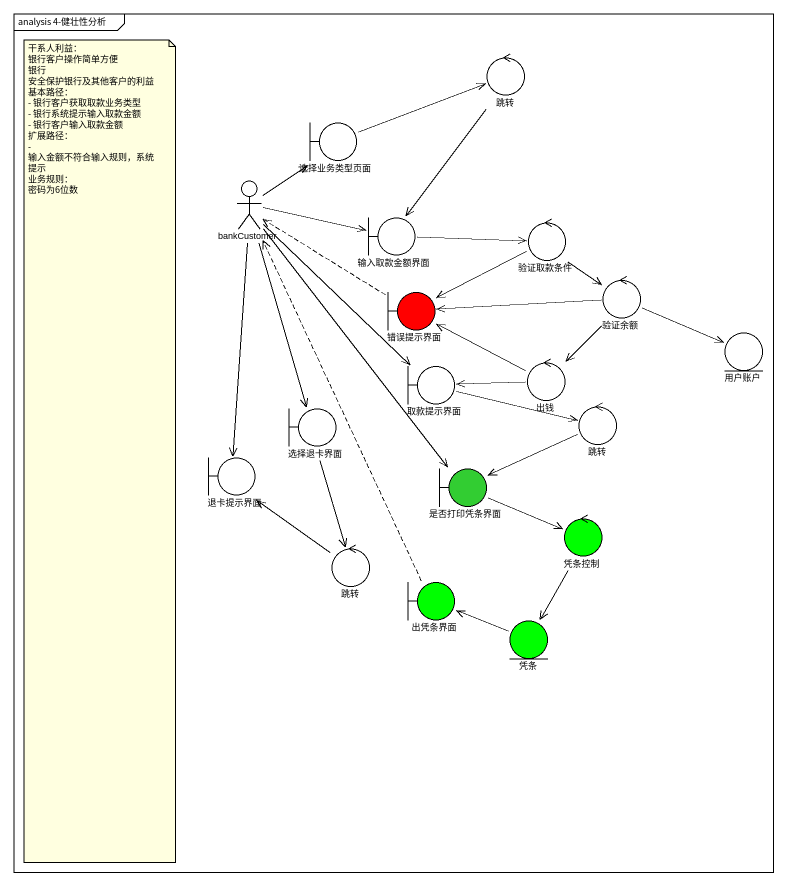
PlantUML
@startuml
mainframe analysis 4-健壮性分析
control 跳转
boundary 选择业务类型页面
actor bankCustomer
boundary 输入取款金额界面
control 验证取款条件
boundary 错误提示界面 #FF0000
control 验证余额
entity 用户账户
boundary 取款提示界面
control 出钱
boundary 选择退卡界面
control "跳转" as 跳转_2
boundary 退卡提示界面
boundary 是否打印凭条界面 #32CD32
control 凭条控制 #00FF00
control "跳转" as 跳转_3
boundary 出凭条界面 #00FF00
entity 凭条 #00FF00
跳转 --> 输入取款金额界面
选择业务类型页面 -right-> 跳转
bankCustomer -up-> 选择业务类型页面
bankCustomer -right-> 输入取款金额界面
bankCustomer --> 取款提示界面
bankCustomer --> 选择退卡界面
bankCustomer --> 退卡提示界面
bankCustomer --> 是否打印凭条界面
输入取款金额界面 -right-> 验证取款条件
验证取款条件 -left-> 错误提示界面
验证取款条件 --> 验证余额
错误提示界面 .left.> bankCustomer
验证余额 -left-> 错误提示界面
验证余额 -right-> 用户账户
验证余额 --> 出钱
取款提示界面 -right-> 跳转_2
出钱 -left-> 错误提示界面
出钱 -left-> 取款提示界面
选择退卡界面 --> 跳转_3
跳转_2 -left-> 是否打印凭条界面
是否打印凭条界面 -right-> 凭条控制
凭条控制 --> 凭条
跳转_3 -up-> 退卡提示界面
出凭条界面 .up.> bankCustomer
凭条 -left-> 出凭条界面
note as N1
  干系人利益：
  银行客户操作简单方便
  银行 安全保护银行及其他客户的利益
  基本路径：
  - 银行客户获取取款业务类型
  - 银行系统提示输入取款金额
  - 银行客户输入取款金额
  扩展路径：
  - 输入金额不符合输入规则，系统提示
  业务规则：
  密码为6位数
end note
@enduml
